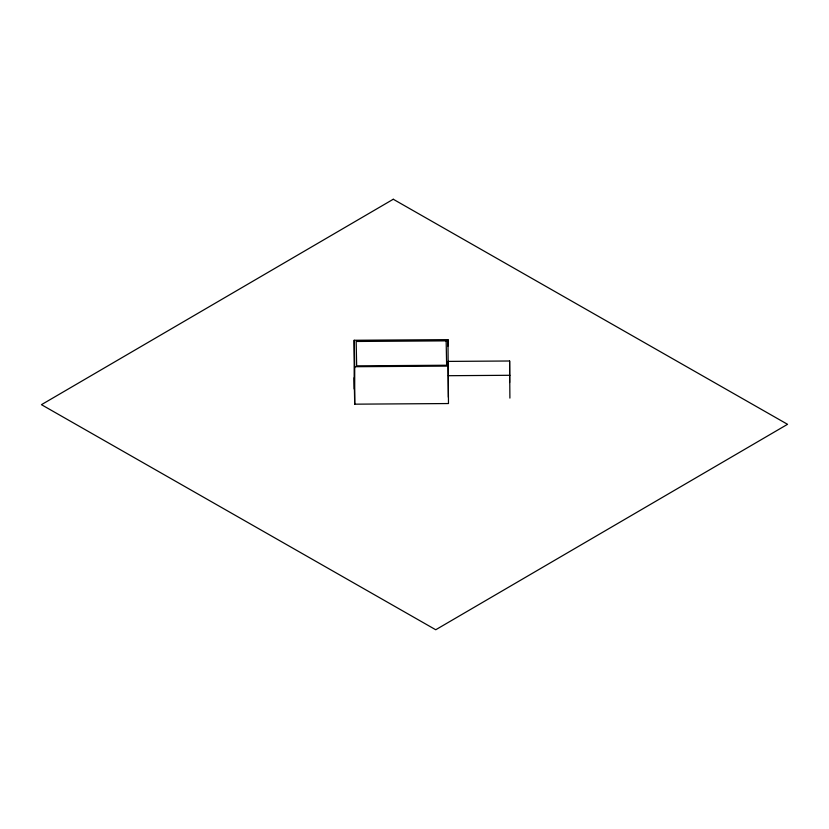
<?xml version="1.0" encoding="UTF-8"?>
<svg xmlns="http://www.w3.org/2000/svg" width="829" height="829" viewBox="0 0 829 829"><rect width="100%" height="100%" fill="white"/><g stroke="black" fill="none" stroke-linecap="round" stroke-linejoin="round"><path stroke-width="1.24" d="M354.18 389.008L354.18 340.263L447.95 339.641L448.479 403.547L354.708 404.169L354.18 377.713M509.897 398.096L509.617 360.998L448.074 361.403L448.354 397.236M448.479 366.097L354.708 366.719L354.708 404.169M448.354 375.703L509.897 375.288M354.18 340.263L354.708 367.755M509.617 360.998L509.617 382.532M447.95 339.641L447.95 346.097M393.267 199.25L41.45 404.676L435.733 629.75L787.55 424.313L393.267 199.25M446.147 340.864L356.159 341.465L356.657 365.838L446.634 365.237L446.147 340.864"/></g></svg>
